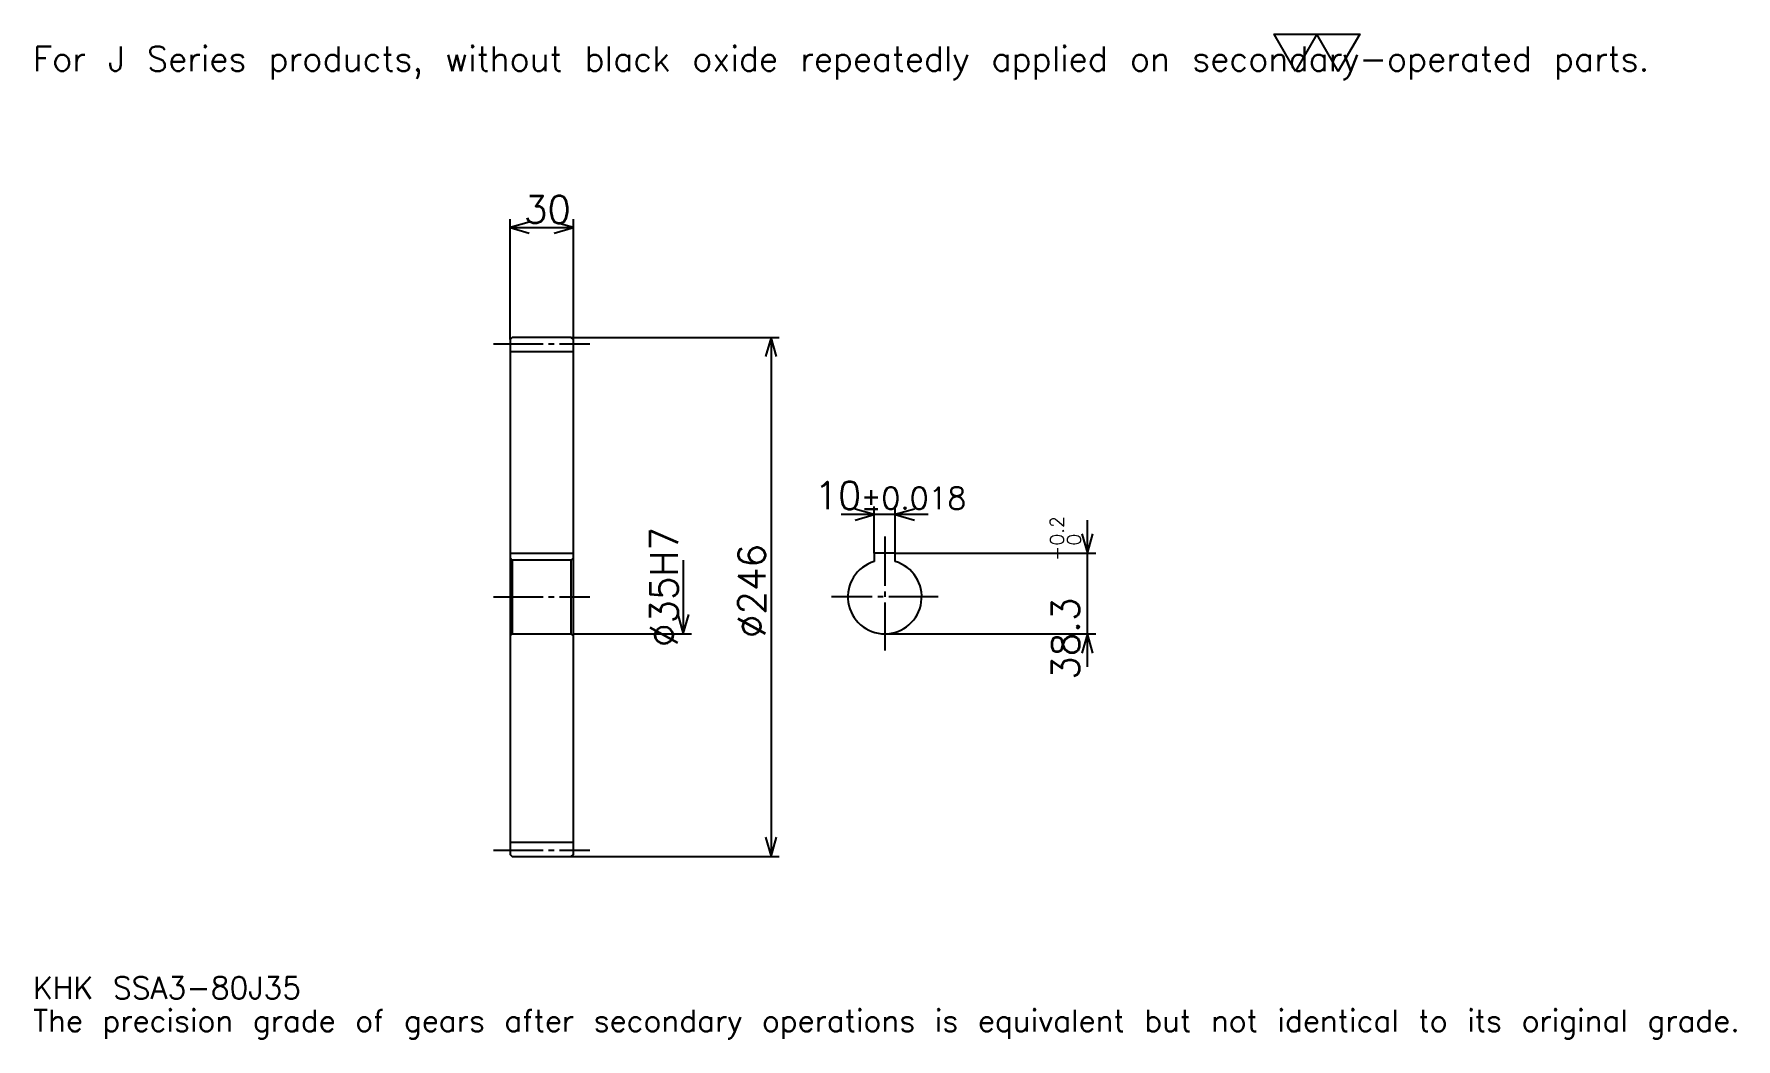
# Model space of a CAD drawing. Extents: x 26 to 833, y 10 to 486.
import ezdxf

# ---------------------------------------------------------------- set-up
doc = ezdxf.new("R2010")
doc.units = 0
doc.linetypes.add('DASHDOT', pattern=[31.20652, 23.404891, -2.600543, 2.600543, -2.600543])
doc.layers.get('0').update_dxf_attribs({"linetype": 'CONTINUOUS'})
doc.layers.add('DASHDOT', color=6, linetype='DASHDOT')
doc.styles.add('KANJI', font='TXT', dxfattribs={"bigfont": 'BIGFONT'})

msp = doc.modelspace()

# ---------------------------------------------------------------- linework, layer by layer
at = {"color": 5}
for p, q in [((252.008148, 341.971466), (252.008148, 397.883148)), ((282.008148, 341.971466), (282.008148, 397.883148)), ((252.008148, 393.98233), (282.008148, 393.98233)), ((252.008148, 340.971466), (252.008148, 341.971466)), ((281.008148, 341.971466), (282.008148, 341.971466)), ((282.008148, 341.971466), (379.528534, 341.971466)), ((282.008148, 340.971466), (282.008148, 341.971466)), ((375.627716, 341.971466), (375.627716, 95.971466)), ((424.535339, 239.771469), (424.535339, 261.876099)), ((434.535339, 239.771469), (434.535339, 261.876099)), ((450.13858, 257.975281), (408.932068, 257.975281)), ((525.554321, 185.86821), (525.554321, 255.374725)), ((334.019012, 236.471466), (334.019012, 201.471466)), ((434.535339, 239.771469), (529.4552, 239.771469)), ((282.008148, 201.471466), (337.91983, 201.471466)), ((429.535339, 201.471466), (529.4552, 201.471466)), ((281.008148, 95.971466), (282.008148, 95.971466)), ((282.008148, 95.971466), (379.528534, 95.971466))]:
    msp.add_line(p, q, dxfattribs=at)
at = {"color": 4}
for p, q in [((252.008148, 335.221466), (282.008148, 335.221466)), ((252.008148, 239.771469), (282.008148, 239.771469)), ((282.008148, 237.471466), (281.008148, 236.471466)), ((252.008148, 200.471466), (253.008148, 201.471466)), ((282.008148, 200.471466), (281.008148, 201.471466)), ((252.008148, 102.721466), (282.008148, 102.721466))]:
    msp.add_line(p, q, dxfattribs=at)
at = {"color": 7}
msp.add_lwpolyline([(624.130432, 468.097839), (613.988342, 485.677521), (654.556763, 485.677521), (644.414673, 468.097839), (634.272522, 485.677521), (624.130432, 468.097839)], dxfattribs=at)
at = {"color": 5}
for points in [[(261.110046, 396.582886), (252.008148, 393.98233), (261.110046, 391.381775)], [(272.90625, 391.381775), (282.008148, 393.98233), (272.90625, 396.582886)], [(378.228271, 332.869568), (375.627716, 341.971466), (373.027161, 332.869568)], [(415.433411, 255.374725), (424.535339, 257.975281), (415.433411, 260.575806)], [(443.637207, 260.575806), (434.535339, 257.975281), (443.637207, 255.374725)], [(522.953796, 248.873367), (525.554321, 239.771469), (528.154907, 248.873367)], [(331.418457, 210.573364), (334.019012, 201.471466), (336.619568, 210.573364)], [(528.154907, 192.369568), (525.554321, 201.471466), (522.953796, 192.369568)], [(373.027161, 105.073364), (375.627716, 95.971466), (378.228271, 105.073364)]]:
    msp.add_lwpolyline(points, dxfattribs=at)
at = {"color": 4}
for points in [[(252.008148, 200.471466), (252.008148, 96.971466), (253.008148, 95.971466), (281.008148, 95.971466), (282.008148, 96.971466), (282.008148, 340.971466), (281.008148, 341.971466), (253.008148, 341.971466), (252.008148, 340.971466), (252.008148, 200.471466)], [(252.008148, 237.471466), (253.008148, 236.471466), (253.008148, 201.471466), (281.008148, 201.471466), (281.008148, 236.471466), (253.008148, 236.471466)], [(434.535339, 235.741974), (434.535339, 239.771469), (424.535339, 239.771469), (424.535339, 235.741974)]]:
    msp.add_lwpolyline(points, dxfattribs=at)
msp.add_arc((429.535339, 218.971466), 17.5, 106.601549926, 73.398450074, dxfattribs=at)
at = {"layer": 'DASHDOT', "color": 7}
for p, q in [((244.206512, 338.971466), (289.809784, 338.971466)), ((429.535339, 247.57309), (429.535339, 193.66983)), ((244.206512, 218.971466), (289.809784, 218.971466)), ((454.836975, 218.971466), (404.233704, 218.971466)), ((244.206512, 98.971466), (289.809784, 98.971466))]:
    msp.add_line(p, q, dxfattribs=at)

# ---------------------------------------------------------------- texts
at = {"color": 7, "style": 'KANJI'}
for s, height, p in [('For J Series products, without black oxide repeatedly applied on secondary-operated parts.', 11.702446, (26.005434, 468.097839)), ('30', 13.002717, (258.556396, 396.062744)), ('10', 13.002717, (396.193787, 260.575806)), ('%%p0.018', 10.402174, (418.166779, 260.575806)), ('KHK SSA3-80J35', 10.402174, (26.005434, 28.605978)), ('The precision grade of gears after secondary operations is equivalent but not identical to its original grade.', 10.402174, (26.005434, 13.002717))]:
    msp.add_text(s, height=height, dxfattribs=at).set_placement(p)
for s, height, p in [('%%c35H7', 13.002717, (331.418457, 195.241516)), ('0.2', 6.501359, (514.372009, 243.278488)), ('%%c246', 13.002717, (373.027161, 199.467392)), ('+', 6.501359, (514.372009, 235.996964)), ('0', 6.501359, (522.433716, 243.278488)), ('38.3', 13.002717, (521.653564, 179.716064))]:
    msp.add_text(s, height=height, rotation=90, dxfattribs=at).set_placement(p)

doc.saveas('drawing.dxf')
